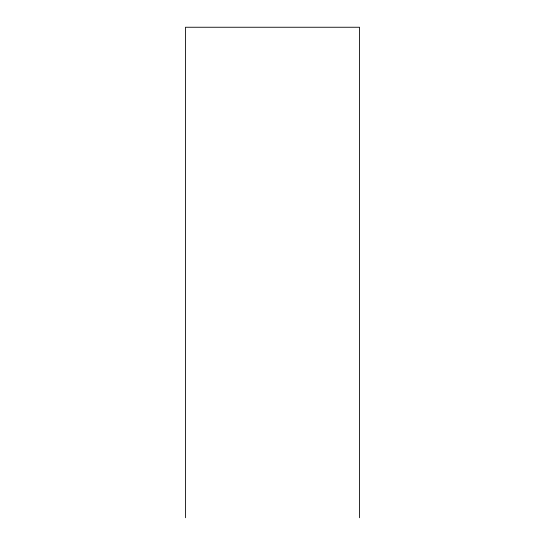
<?xml version="1.0" encoding="UTF-8"?>
<svg xmlns="http://www.w3.org/2000/svg" width="545" height="545" viewBox="0 0 545 545"><rect width="100%" height="100%" fill="white"/><g stroke="black" fill="none" stroke-linecap="round" stroke-linejoin="round"><path stroke-width="0.82" d="M359.523 517.75L359.523 27.25L185.477 27.25L185.477 517.75"/></g></svg>
